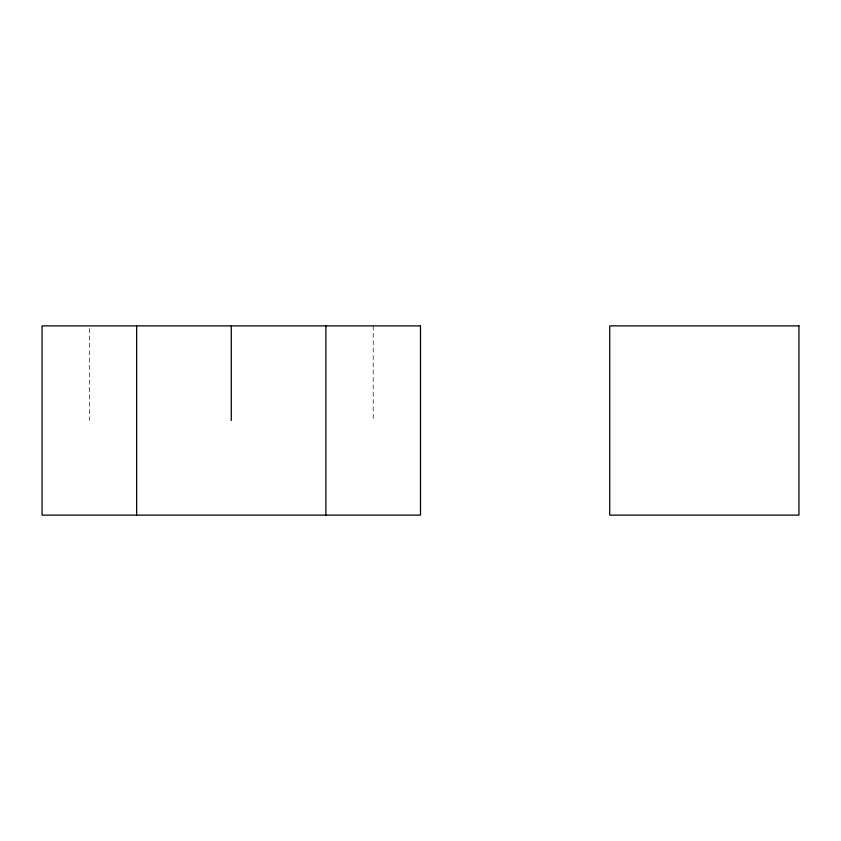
<?xml version="1.0" encoding="UTF-8"?>
<svg xmlns="http://www.w3.org/2000/svg" width="841" height="841" viewBox="0 0 841 841"><rect width="100%" height="100%" fill="white"/><g stroke="black" fill="none" stroke-linecap="round" stroke-linejoin="round"><path stroke-width="0.63" stroke-dasharray="4.21 3.15" d="M373.194 325.887L373.194 420.5M89.356 328.516L89.356 420.5"/><path stroke-width="1.26" d="M325.887 325.887L325.887 515.112M231.275 325.887L231.275 420.5M136.662 325.887L136.662 515.112M420.5 325.887L42.05 325.887L42.05 515.112L420.5 515.112L420.5 325.887M798.95 325.887L609.725 325.887L609.725 515.112L798.95 515.112L798.95 325.887"/></g></svg>
